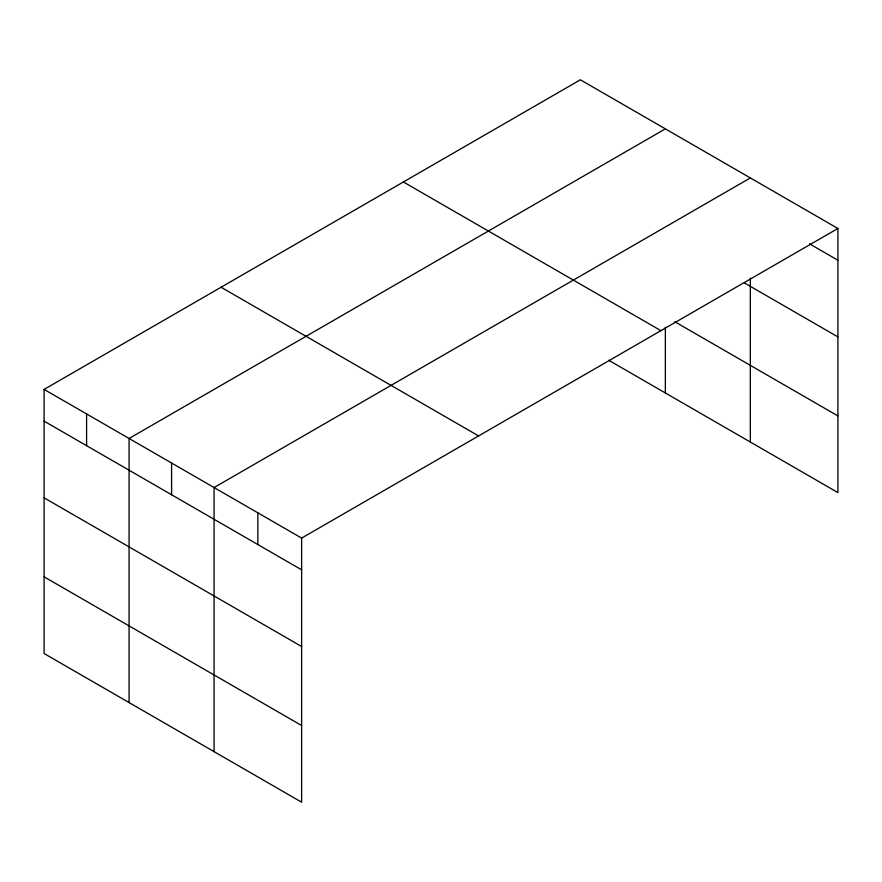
<?xml version="1.0" encoding="UTF-8"?>
<svg xmlns="http://www.w3.org/2000/svg" width="882" height="882" viewBox="0 0 882 882"><rect width="100%" height="100%" fill="white"/><g stroke="black" fill="none" stroke-linecap="round" stroke-linejoin="round"><path stroke-width="1.32" d="M750.339 278.128L750.339 442.036M608.701 360.253L837.9 492.586L837.9 228.482L580.367 79.799L44.1 389.414L44.1 653.518L301.633 802.201L301.633 538.097L44.1 389.414M665.359 128.871L129.081 438.475L129.081 702.579M750.339 177.932L214.072 487.548L214.072 751.64M301.633 538.097L837.9 228.482M809.5 243.829L837.9 260.223M744.441 282.946L837.9 336.902M674.796 321.743L837.9 415.907M403.405 181.979L660.927 330.662M221.073 287.245L478.595 435.928M44.1 421.144L301.633 569.838M44.1 497.834L301.633 646.517M44.1 576.828L301.633 725.522M665.359 327.244L665.359 392.964M257.853 512.817L257.853 544.558M171.582 463.017L171.582 494.747M86.59 413.945L86.59 445.686"/></g></svg>
